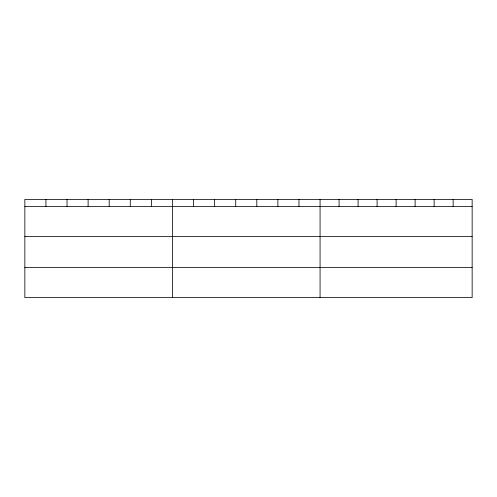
<?xml version="1.0" encoding="UTF-8"?>
<svg xmlns="http://www.w3.org/2000/svg" width="497" height="497" viewBox="0 0 497 497"><rect width="100%" height="100%" fill="white"/><g stroke="black" fill="none" stroke-linecap="round" stroke-linejoin="round"><path stroke-width="0.75" d="M472.15 236.615L472.15 199.384L24.85 199.384L24.85 297.616L472.15 297.616L472.15 236.615L24.85 236.615M24.85 206.572L472.15 206.572M24.85 267.572L472.15 267.572M453.14 199.384L453.14 206.572M434.129 199.384L434.129 206.572M415.119 199.384L415.119 206.572M396.109 199.384L396.109 206.572M377.099 199.384L377.099 206.572M358.088 199.384L358.088 206.572M339.078 199.384L339.078 206.572M320.068 199.384L320.068 297.616M298.983 199.384L298.983 206.572M277.891 199.384L277.891 206.572M256.806 199.384L256.806 206.572M235.721 199.384L235.721 206.572M214.636 199.384L214.636 206.572M193.544 199.384L193.544 206.572M172.459 199.384L172.459 297.616M151.374 199.384L151.374 206.572M130.282 199.384L130.282 206.572M109.197 199.384L109.197 206.572M88.112 199.384L88.112 206.572M67.027 199.384L67.027 206.572M45.935 199.384L45.935 206.572"/></g></svg>
